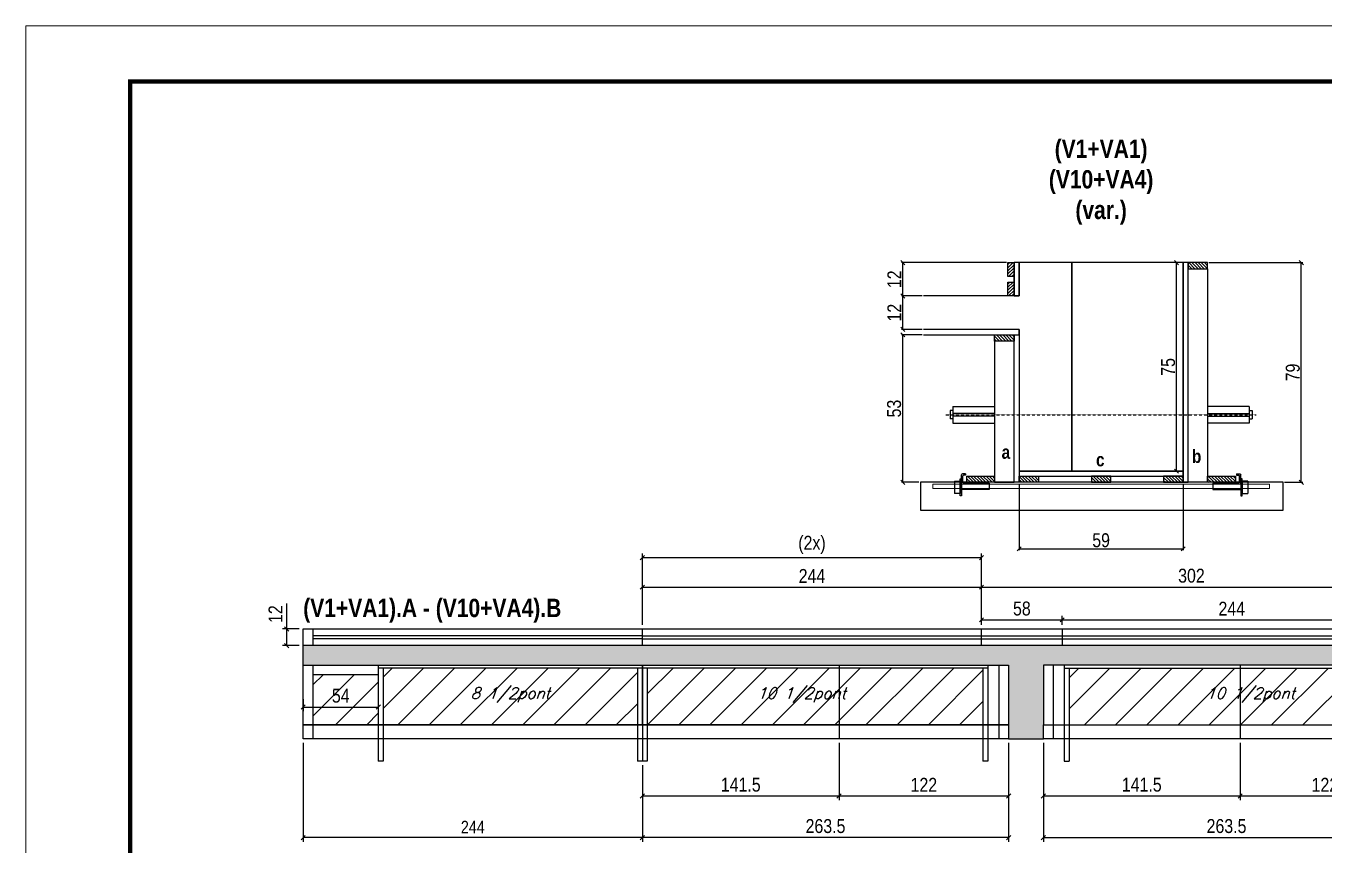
# Model space of a CAD drawing. Extents: x 3330 to 22105, y 1197 to 30204.
# Drawn here: x 14445 to 15378, y 24630 to 25219 of the extents above; entities that cross this region are included whole.
import ezdxf

# ---------------------------------------------------------------- set-up
doc = ezdxf.new("R2010")
doc.units = 0
doc.linetypes.add('DASHED', pattern=[0.75, 0.5, -0.25])
doc.linetypes.add('HIDDEN', pattern=[0.375, 0.25, -0.125])
for name, color, linetype in [('barrote', 251, 'Continuous'), ('COTA', 241, 'Continuous'), ('detalhes', 4, 'Continuous'), ('NOMENCLATURA', 7, 'Continuous'), ('Painéis', 200, 'Continuous'), ('presilha', 1, 'Continuous'), ('SARR_2.2x10', 60, 'Continuous'), ('SARR_2.2x7', 40, 'Continuous'), ('SARR_3.5x7', 81, 'Continuous'), ('SARR_EDITAR', 141, 'Continuous'), ('TENSOR', 3, 'Continuous'), ('texto', 7, 'Continuous')]:
    doc.layers.add(name, color=color, linetype=linetype)
for name, color, linetype, lineweight in [('CONCRETO', 251, 'Continuous', 25), ('Folhas', 255, 'Continuous', 9), ('Hachura', 251, 'Continuous', 9), ('SARRAFO DE PRESSAO', 251, 'DASHED', 9), ('SCO-___-LAJ', 2, 'Continuous', 0)]:
    doc.layers.add(name, color=color, linetype=linetype, lineweight=lineweight)
doc.styles.add('COTA TECNICA', font='techl___.ttf', dxfattribs={"height": 10})
doc.styles.add('COTA TECNICA 2X', font='techl___.ttf', dxfattribs={"height": 10})
doc.styles.add('COTA TECNICA-50', font='techl___.ttf', dxfattribs={"height": 9})
doc.styles.add('Romans', font='romans.shx')
doc.styles.add('TECNICA', font='techb___.ttf', dxfattribs={"height": 10})
doc.dimstyles.new('COTA PAINEL-50', dxfattribs={"dimtxt": 9, "dimasz": 3, "dimexe": 3, "dimexo": 3, "dimgap": 3, "dimtad": 1, "dimdec": 1, "dimzin": 12, "dimdsep": 46, "dimtxsty": 'COTA TECNICA-50', "dimblk1": 'OBLIQUE', "dimblk2": 'OBLIQUE', "dimsah": 1, "dimcen": 0.9, "dimclrd": 4, "dimclre": 4, "dimclrt": 240, "dimadec": 1, "dimazin": 3, "dimtfac": 1, "dimtdec": 1, "dimtmove": 0, "dimatfit": 3, "dimfxl": 1, "dimtolj": 1, "dimtzin": 12, "dimarcsym": 0})
doc.dimstyles.new('PAINEL', dxfattribs={"dimtxt": 10, "dimasz": 3, "dimexe": 3, "dimexo": 3, "dimgap": 3, "dimtad": 1, "dimdec": 1, "dimzin": 12, "dimdsep": 46, "dimtxsty": 'COTA TECNICA', "dimblk1": 'OBLIQUE', "dimblk2": 'OBLIQUE', "dimsah": 1, "dimcen": 0.9, "dimclrd": 4, "dimclre": 4, "dimclrt": 240, "dimadec": 1, "dimazin": 3, "dimtfac": 1, "dimtdec": 1, "dimtmove": 0, "dimatfit": 3, "dimfxl": 1, "dimtolj": 1, "dimtzin": 12, "dimarcsym": 0})
doc.dimstyles.new('SECAO', dxfattribs={"dimscale": 0.333333, "dimtxt": 5, "dimasz": 9, "dimexe": 3, "dimexo": 3, "dimgap": 3, "dimtad": 1, "dimdec": 1, "dimlfac": 0.5, "dimzin": 12, "dimdsep": 46, "dimtxsty": 'COTA TECNICA 2X', "dimblk1": 'OBLIQUE', "dimblk2": 'OBLIQUE', "dimsah": 1, "dimcen": 0.9, "dimclrd": 4, "dimclre": 4, "dimclrt": 240, "dimadec": 1, "dimazin": 3, "dimtfac": 1, "dimtdec": 1, "dimtmove": 0, "dimatfit": 3, "dimfxl": 1, "dimtolj": 1, "dimtzin": 12, "dimarcsym": 0})
pattern_1 = [(135, (48394.5972, -98621.547), (-1.122532015, -1.122532015), [])]

# ---------------------------------------------------------------- blocks, each defined once
blk = doc.blocks.new('9999999999')
at = {"layer": 'Folhas'}
blk.add_lwpolyline([(98138.98, 34190.21), (99623.98, 34190.21), (99623.98, 35240.21), (98138.98, 35240.21)], close=True, dxfattribs=at)
at = {"layer": 'Folhas', "color": 30, "const_width": 3}
blk.add_lwpolyline([(98213.98, 34230.21), (99583.98, 34230.21), (99583.98, 35200.21), (98213.98, 35200.21)], close=True, dxfattribs=at)
blk = doc.blocks.new('_Oblique')
at = {"color": 0, "linetype": 'ByBlock', "lineweight": -2}
blk.add_line((-0.5, -0.5), (0.5, 0.5), dxfattribs=at)
blk = doc.blocks.new('*D2028')
at = {"layer": 'COTA', "color": 4, "linetype": 'ByBlock', "lineweight": -2, "transparency": 16777216}
for p, q in [((14644.04, 24703.12), (14644.04, 24632.07)), ((14888.04, 24687.12), (14888.04, 24632.07)), ((14888.04, 24635.07), (14644.04, 24635.07))]:
    blk.add_line(p, q, dxfattribs=at)
at = {"layer": 'Defpoints', "color": 0, "linetype": 'ByBlock', "transparency": 16777216}
for p in [(14644.04, 24706.12), (14888.04, 24690.12), (14644.04, 24635.07)]:
    blk.add_point(p, dxfattribs=at)
at = {"layer": 'COTA', "color": 4, "linetype": 'ByBlock', "lineweight": -2, "transparency": 16777216, "xscale": 3, "yscale": 3, "zscale": 3, "rotation": 180}
blk.add_blockref('_Oblique', (14644.04, 24635.07), dxfattribs=at)
at = {"layer": 'COTA', "color": 4, "linetype": 'ByBlock', "lineweight": -2, "transparency": 16777216, "xscale": 3, "yscale": 3, "zscale": 3}
blk.add_blockref('_Oblique', (14888.04, 24635.07), dxfattribs=at)
at = {"layer": 'COTA', "color": 240, "linetype": 'ByBlock', "transparency": 16777216, "insert": (14766.04, 24642.64), "char_height": 9, "attachment_point": 5, "style": 'COTA TECNICA-50'}
blk.add_mtext('\\A1;244', dxfattribs=at)
blk = doc.blocks.new('*D2029')
at = {"layer": 'COTA', "color": 4, "linetype": 'ByBlock', "lineweight": -2, "transparency": 16777216}
for p, q in [((15151.54, 24703.12), (15151.54, 24632.07)), ((14888.04, 24687.12), (14888.04, 24632.07)), ((15151.54, 24635.07), (14888.04, 24635.07))]:
    blk.add_line(p, q, dxfattribs=at)
at = {"layer": 'Defpoints', "color": 0, "linetype": 'ByBlock', "transparency": 16777216}
for p in [(15151.54, 24706.12), (14888.04, 24690.12), (14888.04, 24635.07)]:
    blk.add_point(p, dxfattribs=at)
at = {"layer": 'COTA', "color": 4, "linetype": 'ByBlock', "lineweight": -2, "transparency": 16777216, "xscale": 3, "yscale": 3, "zscale": 3, "rotation": 180}
blk.add_blockref('_Oblique', (14888.04, 24635.07), dxfattribs=at)
at = {"layer": 'COTA', "color": 4, "linetype": 'ByBlock', "lineweight": -2, "transparency": 16777216, "xscale": 3, "yscale": 3, "zscale": 3}
blk.add_blockref('_Oblique', (15151.54, 24635.07), dxfattribs=at)
at = {"layer": 'COTA', "color": 240, "linetype": 'ByBlock', "transparency": 16777216, "insert": (15019.79, 24643.29), "char_height": 10, "attachment_point": 5, "style": 'COTA TECNICA'}
blk.add_mtext('\\A1;263.5', dxfattribs=at)
blk = doc.blocks.new('*D2019')
at = {"layer": 'COTA', "color": 4, "lineweight": -2, "transparency": 16777216}
for p, q in [((14644.04, 24734.62), (14644.04, 24725.99)), ((14698.04, 24734.62), (14698.04, 24725.99)), ((14644.04, 24728.99), (14698.04, 24728.99))]:
    blk.add_line(p, q, dxfattribs=at)
at = {"layer": 'Defpoints', "color": 0, "transparency": 16777216}
for p in [(14644.04, 24737.62), (14698.04, 24737.62), (14698.04, 24728.99)]:
    blk.add_point(p, dxfattribs=at)
at = {"layer": 'COTA', "color": 4, "lineweight": -2, "transparency": 16777216, "xscale": 3, "yscale": 3, "zscale": 3, "rotation": 180}
blk.add_blockref('_Oblique', (14644.04, 24728.99), dxfattribs=at)
at = {"layer": 'COTA', "color": 4, "lineweight": -2, "transparency": 16777216, "xscale": 3, "yscale": 3, "zscale": 3}
blk.add_blockref('_Oblique', (14698.04, 24728.99), dxfattribs=at)
at = {"layer": 'COTA', "color": 240, "transparency": 16777216, "insert": (14671.04, 24737.1), "char_height": 10, "attachment_point": 5, "style": 'COTA TECNICA'}
blk.add_mtext('\\A1;54', dxfattribs=at)
blk = doc.blocks.new('*D2021')
at = {"layer": 'COTA', "color": 4, "linetype": 'ByBlock', "lineweight": -2, "transparency": 16777216}
for p, q in [((15176.54, 24703.12), (15176.54, 24632.07)), ((15440.04, 24687.12), (15440.04, 24632.07)), ((15176.54, 24635.07), (15440.04, 24635.07))]:
    blk.add_line(p, q, dxfattribs=at)
at = {"layer": 'Defpoints', "color": 0, "linetype": 'ByBlock', "transparency": 16777216}
for p in [(15176.54, 24706.12), (15440.04, 24690.12), (15440.04, 24635.07)]:
    blk.add_point(p, dxfattribs=at)
at = {"layer": 'COTA', "color": 4, "linetype": 'ByBlock', "lineweight": -2, "transparency": 16777216, "xscale": 3, "yscale": 3, "zscale": 3, "rotation": 180}
blk.add_blockref('_Oblique', (15176.54, 24635.07), dxfattribs=at)
at = {"layer": 'COTA', "color": 4, "linetype": 'ByBlock', "lineweight": -2, "transparency": 16777216, "xscale": 3, "yscale": 3, "zscale": 3}
blk.add_blockref('_Oblique', (15440.04, 24635.07), dxfattribs=at)
at = {"layer": 'COTA', "color": 240, "linetype": 'ByBlock', "transparency": 16777216, "insert": (15308.29, 24643.29), "char_height": 10, "attachment_point": 5, "style": 'COTA TECNICA'}
blk.add_mtext('\\A1;263.5', dxfattribs=at)
blk = doc.blocks.new('*D2024')
at = {"layer": 'COTA', "color": 4, "lineweight": -2, "transparency": 16777216}
for p, q in [((15029.54, 24703.12), (15029.54, 24661.98)), ((14888.04, 24687.12), (14888.04, 24661.98)), ((14888.04, 24664.98), (15029.54, 24664.98))]:
    blk.add_line(p, q, dxfattribs=at)
at = {"layer": 'Defpoints', "color": 0, "transparency": 16777216}
for p in [(15029.54, 24706.12), (14888.04, 24690.12), (15029.54, 24664.98)]:
    blk.add_point(p, dxfattribs=at)
at = {"layer": 'COTA', "color": 4, "lineweight": -2, "transparency": 16777216, "xscale": 3, "yscale": 3, "zscale": 3, "rotation": 180}
blk.add_blockref('_Oblique', (14888.04, 24664.98), dxfattribs=at)
at = {"layer": 'COTA', "color": 4, "lineweight": -2, "transparency": 16777216, "xscale": 3, "yscale": 3, "zscale": 3}
blk.add_blockref('_Oblique', (15029.54, 24664.98), dxfattribs=at)
at = {"layer": 'COTA', "color": 240, "transparency": 16777216, "insert": (14958.79, 24673.09), "char_height": 10, "attachment_point": 5, "style": 'COTA TECNICA'}
blk.add_mtext('\\A1;141.5', dxfattribs=at)
blk = doc.blocks.new('*D2025')
at = {"layer": 'COTA', "color": 4, "lineweight": -2, "transparency": 16777216}
for p, q in [((15029.54, 24703.12), (15029.54, 24661.98)), ((15151.54, 24687.12), (15151.54, 24661.98)), ((15029.54, 24664.98), (15151.54, 24664.98))]:
    blk.add_line(p, q, dxfattribs=at)
at = {"layer": 'Defpoints', "color": 0, "transparency": 16777216}
for p in [(15029.54, 24706.12), (15151.54, 24690.12), (15151.54, 24664.98)]:
    blk.add_point(p, dxfattribs=at)
at = {"layer": 'COTA', "color": 4, "lineweight": -2, "transparency": 16777216, "xscale": 3, "yscale": 3, "zscale": 3, "rotation": 180}
blk.add_blockref('_Oblique', (15029.54, 24664.98), dxfattribs=at)
at = {"layer": 'COTA', "color": 4, "lineweight": -2, "transparency": 16777216, "xscale": 3, "yscale": 3, "zscale": 3}
blk.add_blockref('_Oblique', (15151.54, 24664.98), dxfattribs=at)
at = {"layer": 'COTA', "color": 240, "transparency": 16777216, "insert": (15090.54, 24673.04), "char_height": 10, "attachment_point": 5, "style": 'COTA TECNICA'}
blk.add_mtext('\\A1;122', dxfattribs=at)
blk = doc.blocks.new('*D2026')
at = {"layer": 'COTA', "color": 4, "lineweight": -2, "transparency": 16777216}
for p, q in [((15176.54, 24703.12), (15176.54, 24661.98)), ((15318.04, 24687.12), (15318.04, 24661.98)), ((15176.54, 24664.98), (15318.04, 24664.98))]:
    blk.add_line(p, q, dxfattribs=at)
at = {"layer": 'Defpoints', "color": 0, "transparency": 16777216}
for p in [(15176.54, 24706.12), (15318.04, 24690.12), (15318.04, 24664.98)]:
    blk.add_point(p, dxfattribs=at)
at = {"layer": 'COTA', "color": 4, "lineweight": -2, "transparency": 16777216, "xscale": 3, "yscale": 3, "zscale": 3, "rotation": 180}
blk.add_blockref('_Oblique', (15176.54, 24664.98), dxfattribs=at)
at = {"layer": 'COTA', "color": 4, "lineweight": -2, "transparency": 16777216, "xscale": 3, "yscale": 3, "zscale": 3}
blk.add_blockref('_Oblique', (15318.04, 24664.98), dxfattribs=at)
at = {"layer": 'COTA', "color": 240, "transparency": 16777216, "insert": (15247.29, 24673.09), "char_height": 10, "attachment_point": 5, "style": 'COTA TECNICA'}
blk.add_mtext('\\A1;141.5', dxfattribs=at)
blk = doc.blocks.new('*D2027')
at = {"layer": 'COTA', "color": 4, "lineweight": -2, "transparency": 16777216}
for p, q in [((15318.04, 24703.12), (15318.04, 24661.98)), ((15440.04, 24687.12), (15440.04, 24661.98)), ((15318.04, 24664.98), (15440.04, 24664.98))]:
    blk.add_line(p, q, dxfattribs=at)
at = {"layer": 'Defpoints', "color": 0, "transparency": 16777216}
for p in [(15318.04, 24706.12), (15440.04, 24690.12), (15440.04, 24664.98)]:
    blk.add_point(p, dxfattribs=at)
at = {"layer": 'COTA', "color": 4, "lineweight": -2, "transparency": 16777216, "xscale": 3, "yscale": 3, "zscale": 3, "rotation": 180}
blk.add_blockref('_Oblique', (15318.04, 24664.98), dxfattribs=at)
at = {"layer": 'COTA', "color": 4, "lineweight": -2, "transparency": 16777216, "xscale": 3, "yscale": 3, "zscale": 3}
blk.add_blockref('_Oblique', (15440.04, 24664.98), dxfattribs=at)
at = {"layer": 'COTA', "color": 240, "transparency": 16777216, "insert": (15379.04, 24673.04), "char_height": 10, "attachment_point": 5, "style": 'COTA TECNICA'}
blk.add_mtext('\\A1;122', dxfattribs=at)
blk = doc.blocks.new('*D2032')
at = {"layer": 'COTA', "color": 4, "lineweight": -2, "transparency": 16777216}
for p, q in [((14888.04, 24788.12), (14888.04, 24818.16)), ((14888.04, 24815.16), (15132.04, 24815.16)), ((15132.04, 24788.12), (15132.04, 24818.16))]:
    blk.add_line(p, q, dxfattribs=at)
at = {"layer": 'Defpoints', "color": 0, "transparency": 16777216}
for p in [(15132.04, 24815.16), (14888.04, 24785.12), (15132.04, 24785.12)]:
    blk.add_point(p, dxfattribs=at)
at = {"layer": 'COTA', "color": 4, "lineweight": -2, "transparency": 16777216, "xscale": 3, "yscale": 3, "zscale": 3, "rotation": 180}
blk.add_blockref('_Oblique', (14888.04, 24815.16), dxfattribs=at)
at = {"layer": 'COTA', "color": 4, "lineweight": -2, "transparency": 16777216, "xscale": 3, "yscale": 3, "zscale": 3}
blk.add_blockref('_Oblique', (15132.04, 24815.16), dxfattribs=at)
at = {"layer": 'COTA', "color": 240, "transparency": 16777216, "insert": (15010.04, 24823.23), "char_height": 10, "attachment_point": 5, "style": 'COTA TECNICA'}
blk.add_mtext('\\A1;244', dxfattribs=at)
blk = doc.blocks.new('*D2033')
at = {"layer": 'COTA', "color": 4, "lineweight": -2, "transparency": 16777216}
for p, q in [((15132.04, 24788.12), (15132.04, 24818.16)), ((15132.04, 24815.16), (15434.04, 24815.16)), ((15434.04, 24788.12), (15434.04, 24818.16))]:
    blk.add_line(p, q, dxfattribs=at)
at = {"layer": 'Defpoints', "color": 0, "transparency": 16777216}
for p in [(15434.04, 24815.16), (15132.04, 24785.12), (15434.04, 24785.12)]:
    blk.add_point(p, dxfattribs=at)
at = {"layer": 'COTA', "color": 4, "lineweight": -2, "transparency": 16777216, "xscale": 3, "yscale": 3, "zscale": 3, "rotation": 180}
blk.add_blockref('_Oblique', (15132.04, 24815.16), dxfattribs=at)
at = {"layer": 'COTA', "color": 4, "lineweight": -2, "transparency": 16777216, "xscale": 3, "yscale": 3, "zscale": 3}
blk.add_blockref('_Oblique', (15434.04, 24815.16), dxfattribs=at)
at = {"layer": 'COTA', "color": 240, "transparency": 16777216, "insert": (15283.04, 24823.38), "char_height": 10, "attachment_point": 5, "style": 'COTA TECNICA'}
blk.add_mtext('\\A1;302', dxfattribs=at)
blk = doc.blocks.new('*D2034')
at = {"layer": 'COTA', "color": 4, "lineweight": -2, "transparency": 16777216}
for p, q in [((15132.04, 24788.12), (15132.04, 24794.63)), ((15190.04, 24788.12), (15190.04, 24794.63)), ((15132.04, 24791.63), (15190.04, 24791.63))]:
    blk.add_line(p, q, dxfattribs=at)
at = {"layer": 'Defpoints', "color": 0, "transparency": 16777216}
for p in [(15190.04, 24791.63), (15132.04, 24785.12), (15190.04, 24785.12)]:
    blk.add_point(p, dxfattribs=at)
at = {"layer": 'COTA', "color": 4, "lineweight": -2, "transparency": 16777216, "xscale": 3, "yscale": 3, "zscale": 3, "rotation": 180}
blk.add_blockref('_Oblique', (15132.04, 24791.63), dxfattribs=at)
at = {"layer": 'COTA', "color": 4, "lineweight": -2, "transparency": 16777216, "xscale": 3, "yscale": 3, "zscale": 3}
blk.add_blockref('_Oblique', (15190.04, 24791.63), dxfattribs=at)
at = {"layer": 'COTA', "color": 240, "transparency": 16777216, "insert": (15161.04, 24799.76), "char_height": 10, "attachment_point": 5, "style": 'COTA TECNICA'}
blk.add_mtext('\\A1;58', dxfattribs=at)
blk = doc.blocks.new('*D2035')
at = {"layer": 'COTA', "color": 4, "lineweight": -2, "transparency": 16777216}
for p, q in [((15190.04, 24788.12), (15190.04, 24794.63)), ((15434.04, 24788.12), (15434.04, 24794.63)), ((15190.04, 24791.63), (15434.04, 24791.63))]:
    blk.add_line(p, q, dxfattribs=at)
at = {"layer": 'Defpoints', "color": 0, "transparency": 16777216}
for p in [(15434.04, 24791.63), (15190.04, 24785.12), (15434.04, 24785.12)]:
    blk.add_point(p, dxfattribs=at)
at = {"layer": 'COTA', "color": 4, "lineweight": -2, "transparency": 16777216, "xscale": 3, "yscale": 3, "zscale": 3, "rotation": 180}
blk.add_blockref('_Oblique', (15190.04, 24791.63), dxfattribs=at)
at = {"layer": 'COTA', "color": 4, "lineweight": -2, "transparency": 16777216, "xscale": 3, "yscale": 3, "zscale": 3}
blk.add_blockref('_Oblique', (15434.04, 24791.63), dxfattribs=at)
at = {"layer": 'COTA', "color": 240, "transparency": 16777216, "insert": (15312.04, 24799.7), "char_height": 10, "attachment_point": 5, "style": 'COTA TECNICA'}
blk.add_mtext('\\A1;244', dxfattribs=at)
blk = doc.blocks.new('*D2036')
at = {"layer": 'COTA', "color": 4, "lineweight": -2, "transparency": 16777216}
for p, q in [((14888.04, 24788.12), (14888.04, 24839.42)), ((14888.04, 24836.42), (15132.04, 24836.42)), ((15132.04, 24788.12), (15132.04, 24839.42))]:
    blk.add_line(p, q, dxfattribs=at)
at = {"layer": 'Defpoints', "color": 0, "transparency": 16777216}
for p in [(15132.04, 24836.42), (14888.04, 24785.12), (15132.04, 24785.12)]:
    blk.add_point(p, dxfattribs=at)
at = {"layer": 'COTA', "color": 4, "lineweight": -2, "transparency": 16777216, "xscale": 3, "yscale": 3, "zscale": 3, "rotation": 180}
blk.add_blockref('_Oblique', (14888.04, 24836.42), dxfattribs=at)
at = {"layer": 'COTA', "color": 4, "lineweight": -2, "transparency": 16777216, "xscale": 3, "yscale": 3, "zscale": 3}
blk.add_blockref('_Oblique', (15132.04, 24836.42), dxfattribs=at)
at = {"layer": 'COTA', "color": 240, "transparency": 16777216, "insert": (15010.04, 24845.64), "char_height": 10, "attachment_point": 5, "style": 'COTA TECNICA'}
blk.add_mtext('\\A1;(2x)', dxfattribs=at)
blk = doc.blocks.new('PRESILHA METÁLICA 1')
at = {"layer": 'presilha'}
for p, q in [((6, 15.5), (7.5, 15.5)), ((6, -2.5), (6, 15.5)), ((7.5, 10.6), (7.5, 19.9)), ((7.5, 15.5), (7.5, -2.5)), ((12, 21), (8.6, 21)), ((9, 11.6), (9, 18.9)), ((12, 19.5), (9.6, 19.5)), ((12, 21), (12, 19.5)), ((0, 13), (6, 13)), ((0, 13), (0, 0)), ((6, 0), (0, 0)), ((6, 13), (6, 0)), ((37.5, 4.1), (7.5, 4.1)), ((37.5, 11), (9.6, 11)), ((37.5, 11), (37.5, 4.1)), ((7.5, -2.5), (6, -2.5))]:
    blk.add_line(p, q, dxfattribs=at)
for centre, radius, start, end in [((8.6, 19.9), 1.14, 90, 180), ((9.6, 18.9), 0.57, 90, 180), ((9.6, 11.6), 0.57, 180, 270)]:
    blk.add_arc(centre, radius, start, end, dxfattribs=at)
blk = doc.blocks.new('*D2048')
at = {"layer": 'COTA', "color": 4, "lineweight": -2, "transparency": 16777216}
for p, q in [((15295.66, 25048.62), (15363.09, 25048.62)), ((15362.09, 24890.62), (15362.09, 25048.62)), ((15350.03, 24890.62), (15363.09, 24890.62))]:
    blk.add_line(p, q, dxfattribs=at)
at = {"layer": 'Defpoints', "color": 0, "transparency": 16777216}
for p in [(15294.66, 25048.62), (15362.09, 25048.62), (15349.03, 24890.62)]:
    blk.add_point(p, dxfattribs=at)
at = {"layer": 'COTA', "color": 4, "lineweight": -2, "transparency": 16777216, "xscale": 3, "yscale": 3, "zscale": 3}
for p, rotation in [((15362.09, 25048.62), 90), ((15362.09, 24890.62), 270)]:
    blk.add_blockref('_Oblique', p, dxfattribs=dict(at, rotation=rotation))
at = {"layer": 'COTA', "color": 240, "transparency": 16777216, "insert": (15355.98, 24969.62), "char_height": 10, "attachment_point": 5, "rotation": 90, "style": 'COTA TECNICA 2X'}
blk.add_mtext('\\A1;79', dxfattribs=at)
blk = doc.blocks.new('*D2049')
at = {"layer": 'COTA', "color": 4, "lineweight": -2, "transparency": 16777216}
for p, q in [((15276.06, 25048.62), (15271.35, 25048.62)), ((15272.35, 24898.62), (15272.35, 25048.62)), ((15276.06, 24898.62), (15271.35, 24898.62))]:
    blk.add_line(p, q, dxfattribs=at)
at = {"layer": 'Defpoints', "color": 0, "transparency": 16777216}
for p in [(15272.35, 25048.62), (15277.06, 25048.62), (15277.06, 24898.62)]:
    blk.add_point(p, dxfattribs=at)
at = {"layer": 'COTA', "color": 4, "lineweight": -2, "transparency": 16777216, "xscale": 3, "yscale": 3, "zscale": 3}
for p, rotation in [((15272.35, 25048.62), 90), ((15272.35, 24898.62), 270)]:
    blk.add_blockref('_Oblique', p, dxfattribs=dict(at, rotation=rotation))
at = {"layer": 'COTA', "color": 240, "transparency": 16777216, "insert": (15266.24, 24973.62), "char_height": 10, "attachment_point": 5, "rotation": 90, "style": 'COTA TECNICA 2X'}
blk.add_mtext('\\A1;75', dxfattribs=at)
blk = doc.blocks.new('*D2050')
at = {"layer": 'COTA', "color": 4, "lineweight": -2, "transparency": 16777216}
for p, q in [((15089.36, 24996.62), (15074.38, 24996.62)), ((15075.38, 24890.62), (15075.38, 24996.62)), ((15087, 24890.62), (15074.38, 24890.62))]:
    blk.add_line(p, q, dxfattribs=at)
at = {"layer": 'Defpoints', "color": 0, "transparency": 16777216}
for p in [(15075.38, 24996.62), (15090.36, 24996.62), (15088, 24890.62)]:
    blk.add_point(p, dxfattribs=at)
at = {"layer": 'COTA', "color": 4, "lineweight": -2, "transparency": 16777216, "xscale": 3, "yscale": 3, "zscale": 3}
for p, rotation in [((15075.38, 24996.62), 90), ((15075.38, 24890.62), 270)]:
    blk.add_blockref('_Oblique', p, dxfattribs=dict(at, rotation=rotation))
at = {"layer": 'COTA', "color": 240, "transparency": 16777216, "insert": (15069.16, 24943.62), "char_height": 10, "attachment_point": 5, "rotation": 90, "style": 'COTA TECNICA 2X'}
blk.add_mtext('\\A1;53', dxfattribs=at)
blk = doc.blocks.new('*D2051')
at = {"layer": 'COTA', "color": 4, "lineweight": -2, "transparency": 16777216}
for p, q in [((15089.36, 25024.62), (15074.38, 25024.62)), ((15075.38, 25000.62), (15075.38, 25024.62)), ((15089.36, 25000.62), (15074.38, 25000.62))]:
    blk.add_line(p, q, dxfattribs=at)
at = {"layer": 'Defpoints', "color": 0, "transparency": 16777216}
for p in [(15075.38, 25024.62), (15090.36, 25024.62), (15090.36, 25000.62)]:
    blk.add_point(p, dxfattribs=at)
at = {"layer": 'COTA', "color": 4, "lineweight": -2, "transparency": 16777216, "xscale": 3, "yscale": 3, "zscale": 3}
for p, rotation in [((15075.38, 25024.62), 90), ((15075.38, 25000.62), 270)]:
    blk.add_blockref('_Oblique', p, dxfattribs=dict(at, rotation=rotation))
at = {"layer": 'COTA', "color": 240, "transparency": 16777216, "insert": (15069.32, 25012.62), "char_height": 10, "attachment_point": 5, "rotation": 90, "style": 'COTA TECNICA 2X'}
blk.add_mtext('\\A1;12', dxfattribs=at)
blk = doc.blocks.new('*D2052')
at = {"layer": 'COTA', "color": 4, "lineweight": -2, "transparency": 16777216}
for p, q in [((15150.06, 25048.62), (15074.38, 25048.62)), ((15075.38, 25024.62), (15075.38, 25048.62)), ((15089.36, 25024.62), (15074.38, 25024.62))]:
    blk.add_line(p, q, dxfattribs=at)
at = {"layer": 'Defpoints', "color": 0, "transparency": 16777216}
for p in [(15075.38, 25048.62), (15151.06, 25048.62), (15090.36, 25024.62)]:
    blk.add_point(p, dxfattribs=at)
at = {"layer": 'COTA', "color": 4, "lineweight": -2, "transparency": 16777216, "xscale": 3, "yscale": 3, "zscale": 3}
for p, rotation in [((15075.38, 25048.62), 90), ((15075.38, 25024.62), 270)]:
    blk.add_blockref('_Oblique', p, dxfattribs=dict(at, rotation=rotation))
at = {"layer": 'COTA', "color": 240, "transparency": 16777216, "insert": (15069.32, 25036.62), "char_height": 10, "attachment_point": 5, "rotation": 90, "style": 'COTA TECNICA 2X'}
blk.add_mtext('\\A1;12', dxfattribs=at)
blk = doc.blocks.new('*D2053')
at = {"layer": 'COTA', "color": 4, "lineweight": -2, "transparency": 16777216}
for p, q in [((15159.06, 24889.62), (15159.06, 24841.73)), ((15277.06, 24889.62), (15277.06, 24841.73)), ((15159.06, 24842.73), (15277.06, 24842.73))]:
    blk.add_line(p, q, dxfattribs=at)
at = {"layer": 'Defpoints', "color": 0, "transparency": 16777216}
for p in [(15159.06, 24890.62), (15277.06, 24890.62), (15277.06, 24842.73)]:
    blk.add_point(p, dxfattribs=at)
at = {"layer": 'COTA', "color": 4, "lineweight": -2, "transparency": 16777216, "xscale": 3, "yscale": 3, "zscale": 3, "rotation": 180}
blk.add_blockref('_Oblique', (15159.06, 24842.73), dxfattribs=at)
at = {"layer": 'COTA', "color": 4, "lineweight": -2, "transparency": 16777216, "xscale": 3, "yscale": 3, "zscale": 3}
blk.add_blockref('_Oblique', (15277.06, 24842.73), dxfattribs=at)
at = {"layer": 'COTA', "color": 240, "transparency": 16777216, "insert": (15218.06, 24848.87), "char_height": 10, "attachment_point": 5, "style": 'COTA TECNICA 2X'}
blk.add_mtext('\\A1;59', dxfattribs=at)
blk = doc.blocks.new('*D2080')
at = {"layer": 'COTA', "color": 4, "lineweight": -2, "transparency": 16777216}
for p, q in [((14632.14, 24785.12), (14632.14, 24803.44)), ((14641.04, 24785.12), (14629.14, 24785.12)), ((14632.14, 24773.12), (14632.14, 24785.12)), ((14641.04, 24773.12), (14629.14, 24773.12))]:
    blk.add_line(p, q, dxfattribs=at)
at = {"layer": 'Defpoints', "color": 0, "transparency": 16777216}
for p in [(14632.14, 24785.12), (14644.04, 24785.12), (14644.04, 24773.12)]:
    blk.add_point(p, dxfattribs=at)
at = {"layer": 'COTA', "color": 4, "lineweight": -2, "transparency": 16777216, "xscale": 3, "yscale": 3, "zscale": 3}
for p, rotation in [((14632.14, 24785.12), 90), ((14632.14, 24773.12), 270)]:
    blk.add_blockref('_Oblique', p, dxfattribs=dict(at, rotation=rotation))
at = {"layer": 'COTA', "color": 240, "transparency": 16777216, "insert": (14624.08, 24795.78), "char_height": 10, "attachment_point": 5, "rotation": 90, "style": 'COTA TECNICA'}
blk.add_mtext('\\A1;12', dxfattribs=at)

msp = doc.modelspace()

# ---------------------------------------------------------------- hatches: boundary and pattern name
at = {"layer": 'COTA'}
h = msp.add_hatch(dxfattribs=at)
h.set_pattern_fill('AR-CONC', color=256, scale=0.03)
h.set_pattern_definition([(50, (-1585, -59.6897), (5.4655401, -0.47817257), [0.5715, -6.2865]), (355, (-1585, -59.69), (-1.0573026, 5.7317054), [0.4572, -5.0292175]), (100.451445, (-1584.5445, -59.7296), (4.4082374, 5.2535326), [0.4857003, -5.3427073]), (46.1842, (-1585, -58.166), (8.1323712, -1.2612698), [0.85725, -9.42975]), (96.635558, (-1584.322, -58.271), (7.122124, 7.4227837), [0.7285507, -8.0140682]), (351.18415, (-1585, -58.166), (7.122124, 7.4227837), [0.685799, -7.543792]), (21, (-1584.238, -58.5467), (4.54843174, -3.06795595), [0.5715, -6.2865]), (326, (-1584.238, -58.547), (1.8540609, 5.525639), [0.4572, -5.0292]), (71.451445, (-1583.859, -58.8024), (6.4024926, 2.4576831), [0.4857003, -5.3426981]), (37.5, (-1585, -59.6897), (0.0926581, 2.53665117), [0, -4.96824, 0, -5.1054, 0, -5.04825]), (7.5, (-1585, -59.6897), (2.00458988, 3.00541724), [0, -2.91084, 0, -4.85394, 0, -1.92405]), (327.5, (-1586.6993, -59.6897), (4.06771786, -0.17186232), [0, -1.905, 0, -5.9436, 0, -7.8867]), (317.5, (-1587.4613, -59.6897), (4.44387544, 0.76279473), [0, -2.4765, 0, -3.94716, 0, -5.6007])])
h.paths.add_polyline_path([(15176.54, 24759.12), (15440.04, 24759.12), (15684.04, 24759.12), (15684.04, 24773.12), (15434.04, 24773.12), (14644.04, 24773.12), (14644.04, 24759.12), (14888.04, 24759.12), (15151.54, 24759.12), (15151.54, 24716.12), (15151.54, 24706.12), (15176.54, 24706.12), (15176.54, 24716.12)])
at = {"layer": 'Hachura', "linetype": 'ByBlock'}
h = msp.add_hatch(dxfattribs=at)
h.set_pattern_fill('ANSI31', color=256, scale=5)
h.set_pattern_definition([(45, (-1585, 0), (-11.22532, 11.22532), [])])
h.paths.add_polyline_path([(14651.04, 24752.12), (14651.04, 24716.12), (14698.04, 24716.12), (14698.04, 24752.12)])
h.paths.add_polyline_path([(14884.54, 24716.12), (14884.54, 24756.92), (14701.54, 24756.92), (14701.54, 24716.12)])
h.paths.add_polyline_path([(15029.54, 24716.12), (15029.54, 24756.92), (14891.54, 24756.92), (14891.54, 24716.12)])
h.paths.add_polyline_path([(15133.04, 24716.12), (15133.04, 24756.92), (15029.54, 24756.92), (15029.54, 24716.12)])
h.paths.add_polyline_path([(15318.04, 24716.12), (15318.04, 24756.92), (15195.04, 24756.92), (15195.04, 24716.12)])
h.paths.add_polyline_path([(15318.04, 24756.92), (15318.04, 24716.12), (15436.54, 24716.12), (15436.54, 24756.92)])
h.paths.add_polyline_path([(15626.54, 24716.12), (15626.54, 24756.92), (15443.54, 24756.92), (15443.54, 24716.12)])
h.paths.add_polyline_path([(15630.04, 24752.12), (15630.04, 24716.12), (15677.04, 24716.12), (15677.04, 24752.12)])
at = {"layer": 'SARR_2.2x10'}
h = msp.add_hatch(dxfattribs=at)
h.set_pattern_fill('ANSI31', color=256, scale=0.5, angle=90)
h.set_pattern_definition([(135, (48314.9972, -98621.547), (-1.122532015, -1.122532015), [])])
h.paths.add_polyline_path([(15121.46, 24895.02), (15121.46, 24890.62), (15141.46, 24890.62), (15141.46, 24895.02)])
h = msp.add_hatch(dxfattribs=at)
h.set_pattern_fill('ANSI31', color=256, scale=0.5, angle=90)
h.set_pattern_definition([(135, (48488.1972, -98621.547), (-1.122532015, -1.122532015), [])])
h.paths.add_polyline_path([(15294.66, 24895.02), (15294.66, 24890.62), (15314.66, 24890.62), (15314.66, 24895.02)])
at = {"layer": 'SARR_2.2x7'}
h = msp.add_hatch(dxfattribs=at)
h.set_pattern_fill('ANSI31', color=256, scale=0.5, angle=180)
h.set_pattern_definition([(225, (138667.6282, 58202.1614), (1.122532015, -1.122532015), [])])
h.paths.add_polyline_path([(15151.06, 25038.62), (15155.46, 25038.62), (15155.46, 25048.62), (15151.06, 25048.62)])
h = msp.add_hatch(dxfattribs=at)
h.set_pattern_fill('ANSI31', color=256, scale=0.5, angle=90)
h.set_pattern_definition([(135, (48388.9972, -98467.947), (-1.122532015, -1.122532015), [])])
h.paths.add_polyline_path([(15280.66, 25048.62), (15280.66, 25044.22), (15294.66, 25044.22), (15294.66, 25048.62)])
h = msp.add_hatch(dxfattribs=at)
h.set_pattern_fill('ANSI31', color=256, scale=0.5, angle=180)
h.set_pattern_definition([(225, (138667.6282, 58188.1614), (1.122532015, -1.122532015), [])])
h.paths.add_polyline_path([(15151.06, 25024.62), (15155.46, 25024.62), (15155.46, 25034.62), (15151.06, 25034.62)])
h = msp.add_hatch(dxfattribs=at)
h.set_pattern_fill('ANSI31', color=256, scale=0.5, angle=90)
h.set_pattern_definition([(135, (48308.9972, -98519.947), (-1.122532015, -1.122532015), [])])
h.paths.add_polyline_path([(15155.46, 24996.62), (15155.46, 24992.22), (15141.46, 24992.22), (15141.46, 24996.62)])
h = msp.add_hatch(dxfattribs=at)
h.set_pattern_fill('ANSI31', color=256, scale=0.5, angle=90)
h.set_pattern_definition(pattern_1)
h.paths.add_polyline_path([(15173.06, 24890.62), (15173.06, 24895.02), (15159.06, 24895.02), (15159.06, 24890.62)])
h = msp.add_hatch(dxfattribs=at)
h.set_pattern_fill('ANSI31', color=256, scale=0.5, angle=90)
h.set_pattern_definition([(135, (48342.5972, -98621.547), (-1.122532015, -1.122532015), [])])
h.paths.add_polyline_path([(15211.06, 24890.62), (15211.06, 24895.02), (15225.06, 24895.02), (15225.06, 24890.62)])
h = msp.add_hatch(dxfattribs=at)
h.set_pattern_fill('ANSI31', color=256, scale=0.5, angle=90)
h.set_pattern_definition(pattern_1)
h.paths.add_polyline_path([(15263.06, 24890.62), (15263.06, 24895.02), (15277.06, 24895.02), (15277.06, 24890.62)])

# ---------------------------------------------------------------- linework, layer by layer
at = {"ltscale": 3}
for p, q in [((15111.46, 24945.19), (15111.46, 24933.19)), ((15111.46, 24945.19), (15141.46, 24945.19)), ((15324.66, 24945.19), (15294.66, 24945.19)), ((15324.66, 24945.19), (15324.66, 24933.19)), ((15109.46, 24942.19), (15109.46, 24936.19)), ((15111.46, 24942.19), (15109.46, 24942.19)), ((15111.46, 24936.19), (15109.46, 24936.19)), ((15141.46, 24940.19), (15111.46, 24940.19)), ((15141.46, 24938.19), (15111.46, 24938.19)), ((15294.66, 24940.19), (15324.66, 24940.19)), ((15294.66, 24938.19), (15324.66, 24938.19)), ((15324.66, 24942.19), (15326.66, 24942.19)), ((15324.66, 24936.19), (15326.66, 24936.19)), ((15326.66, 24942.19), (15326.66, 24936.19)), ((15111.46, 24933.19), (15141.46, 24933.19)), ((15324.66, 24933.19), (15294.66, 24933.19))]:
    msp.add_line(p, q, dxfattribs=at)
at = {"layer": 'barrote'}
msp.add_lwpolyline([(15088, 24870.62), (15349.03, 24870.62), (15349.03, 24890.62), (15088, 24890.62)], close=True, dxfattribs=at)
at = {"layer": 'CONCRETO', "linetype": 'Continuous'}
for p, q in [((15155.46, 25024.62), (15155.46, 25048.62)), ((15277.06, 25048.62), (15159.06, 25048.62)), ((15159.06, 25048.62), (15159.06, 25024.62)), ((15197.06, 25048.62), (15197.06, 24898.62)), ((15197.06, 24898.62), (15197.06, 25048.62)), ((15277.06, 24898.62), (15277.06, 25048.62)), ((15159.06, 25024.62), (15090.36, 25024.62)), ((15159.06, 25000.62), (15159.06, 24898.62)), ((15159.06, 24898.62), (15277.06, 24898.62)), ((15197.06, 24898.62), (15277.06, 24898.62))]:
    msp.add_line(p, q, dxfattribs=at)
at = {"layer": 'COTA', "linetype": 'ByBlock'}
for p, q in [((14644.04, 24759.12), (14644.04, 24773.12)), ((14888.04, 24716.12), (14888.04, 24690.12)), ((15151.54, 24706.12), (15176.54, 24706.12)), ((14701.54, 24690.12), (14698.04, 24690.12)), ((14891.54, 24690.12), (14884.54, 24690.12)), ((15136.54, 24690.12), (15133.04, 24690.12)), ((15191.54, 24690.12), (15195.04, 24690.12))]:
    msp.add_line(p, q, dxfattribs=at)
at = {"layer": 'Painéis', "linetype": 'Continuous'}
for p, q in [((14888.04, 24773.12), (14888.04, 24785.12)), ((15132.04, 24773.12), (15132.04, 24785.12)), ((15190.04, 24785.12), (15190.04, 24773.12)), ((14888.04, 24716.12), (14888.04, 24759.12)), ((15029.54, 24759.12), (15029.54, 24706.12)), ((15318.04, 24759.12), (15318.04, 24706.12))]:
    msp.add_line(p, q, dxfattribs=at)
for points in [[(15159.06, 25024.62), (15159.06, 25048.62), (15155.46, 25048.62), (15155.46, 25024.62)], [(15280.66, 24890.62), (15280.66, 25048.62), (15277.06, 25048.62), (15277.06, 24890.62)], [(15277.06, 24898.62), (15159.06, 24898.62), (15159.06, 24895.02), (15277.06, 24895.02)], [(14644.04, 24785.12), (15434.04, 24785.12), (15434.04, 24773.12), (14644.04, 24773.12)], [(14644.04, 24759.12), (14888.04, 24759.12), (14888.04, 24716.12), (14644.04, 24716.12)], [(14888.04, 24759.12), (15151.54, 24759.12), (15151.54, 24716.12), (14888.04, 24716.12)], [(15440.04, 24759.12), (15176.54, 24759.12), (15176.54, 24716.12), (15440.04, 24716.12)], [(14644.04, 24716.12), (15151.54, 24716.12), (15151.54, 24706.12), (14644.04, 24706.12)], [(15176.54, 24716.12), (15684.04, 24716.12), (15684.04, 24706.12), (15176.54, 24706.12)]]:
    msp.add_lwpolyline(points, close=True, dxfattribs=at)
msp.add_lwpolyline([(15090.36, 24996.62), (15159.06, 24996.62), (15159.06, 25000.62), (15090.36, 25000.62)], dxfattribs=at)
at = {"layer": 'Painéis', "linetype": 'Continuous', "elevation": 0}
msp.add_lwpolyline([(15155.46, 24890.62), (15155.46, 24996.62), (15159.06, 24996.62), (15159.06, 24890.62)], close=True, dxfattribs=at)
at = {"layer": 'SARR_2.2x10', "elevation": 0}
msp.add_lwpolyline([(15121.46, 24895.02), (15141.46, 24895.02), (15141.46, 24890.62), (15121.46, 24890.62)], close=True, dxfattribs=at)
at = {"layer": 'SARR_2.2x10'}
msp.add_lwpolyline([(15294.66, 24895.02), (15314.66, 24895.02), (15314.66, 24890.62), (15294.66, 24890.62)], close=True, dxfattribs=at)
at = {"layer": 'SARR_2.2x7', "linetype": 'Continuous'}
for p, q in [((14651.04, 24785.12), (14651.04, 24773.12)), ((14651.04, 24759.12), (14651.04, 24716.12)), ((15144.54, 24759.12), (15144.54, 24716.12)), ((15183.54, 24759.12), (15183.54, 24716.12)), ((14698.04, 24752.12), (14651.04, 24752.12)), ((14888.04, 24756.92), (14698.04, 24756.92)), ((15136.54, 24756.92), (14888.04, 24756.92)), ((15191.54, 24756.92), (15440.04, 24756.92)), ((14651.04, 24716.12), (14651.04, 24706.12)), ((15144.54, 24716.12), (15144.54, 24706.12)), ((15183.54, 24716.12), (15183.54, 24706.12))]:
    msp.add_line(p, q, dxfattribs=at)
at = {"layer": 'SARR_2.2x7'}
for points in [[(15151.06, 25038.62), (15151.06, 25048.62), (15155.46, 25048.62), (15155.46, 25038.62)], [(15151.06, 25024.62), (15151.06, 25034.62), (15155.46, 25034.62), (15155.46, 25024.62)], [(15141.46, 24996.62), (15155.46, 24996.62), (15155.46, 24992.22), (15141.46, 24992.22)], [(15159.06, 24895.02), (15173.06, 24895.02), (15173.06, 24890.62), (15159.06, 24890.62)], [(15225.06, 24895.02), (15211.06, 24895.02), (15211.06, 24890.62), (15225.06, 24890.62)], [(15277.06, 24895.02), (15263.06, 24895.02), (15263.06, 24890.62), (15277.06, 24890.62)]]:
    msp.add_lwpolyline(points, close=True, dxfattribs=at)
at = {"layer": 'SARR_2.2x7', "elevation": 0}
msp.add_lwpolyline([(15294.66, 25048.62), (15280.66, 25048.62), (15280.66, 25044.22), (15294.66, 25044.22)], close=True, dxfattribs=at)
at = {"layer": 'SARR_3.5x7'}
for p, q in [((14698.04, 24759.12), (14698.04, 24690.12)), ((15136.54, 24759.12), (15136.54, 24690.12)), ((15191.54, 24759.12), (15191.54, 24690.12)), ((14701.54, 24756.92), (14701.54, 24690.12)), ((14884.54, 24756.92), (14884.54, 24690.12)), ((14891.54, 24756.92), (14891.54, 24690.12)), ((15133.04, 24756.92), (15133.04, 24690.12)), ((15195.04, 24756.92), (15195.04, 24690.12))]:
    msp.add_line(p, q, dxfattribs=at)
msp.add_lwpolyline([(15280.66, 25044.22), (15294.66, 25044.22), (15294.66, 24890.62), (15280.66, 24890.62)], close=True, dxfattribs=at)
at = {"layer": 'SARR_3.5x7', "elevation": 0}
msp.add_lwpolyline([(15155.46, 24992.22), (15141.46, 24992.22), (15141.46, 24890.62), (15155.46, 24890.62)], close=True, dxfattribs=at)
at = {"layer": 'SARR_EDITAR', "linetype": 'Continuous'}
for p, q in [((14888.04, 24780.12), (14651.04, 24780.12)), ((14888.04, 24778.12), (14651.04, 24778.12)), ((14888.04, 24780.12), (15132.04, 24780.12)), ((14888.04, 24778.12), (15132.04, 24778.12)), ((15132.04, 24780.12), (15427.04, 24780.12)), ((15132.04, 24778.12), (15427.04, 24778.12))]:
    msp.add_line(p, q, dxfattribs=at)
at = {"layer": 'SCO-___-LAJ', "color": 1}
msp.add_lwpolyline([(15097.01, 24889.29), (15339.11, 24889.29), (15339.11, 24886.09), (15097.01, 24886.09)], close=True, dxfattribs=at)
at = {"layer": 'TENSOR', "linetype": 'HIDDEN', "ltscale": 0.5}
msp.add_line((15106.46, 24939.19), (15329.66, 24939.19), dxfattribs=at)

# ---------------------------------------------------------------- block references
at = {"layer": 'presilha', "yscale": 0.6666666666666666, "zscale": 0.6666666666666666}
for p, xscale in [((15112.59, 24882.66), 0.6666666666666666), ((15323.53, 24882.66), -0.6666666666666666)]:
    msp.add_blockref('PRESILHA METÁLICA 1', p, dxfattribs=dict(at, xscale=xscale))
at = {"layer": 'SARRAFO DE PRESSAO', "color": 6, "linetype": 'ByBlock'}
msp.add_blockref('9999999999', (-83694.42, -10021.38), dxfattribs=at)

# ---------------------------------------------------------------- texts
at = {"layer": 'detalhes', "style": 'TECNICA'}
for s, p in [('a', (15146.48, 24907.52)), ('c', (15214.39, 24902.09)), ('b', (15283.44, 24904.54))]:
    msp.add_text(s, height=9.6, dxfattribs=at).set_placement(p)
at = {"layer": 'NOMENCLATURA', "style": 'TECNICA'}
msp.add_text('(V1+VA1).A - (V10+VA4).B', height=13.2, dxfattribs=at).set_placement((14644.04, 24793.64))
at = {"layer": 'NOMENCLATURA', "insert": (15218.06, 25137.14), "char_height": 13.2, "attachment_point": 2, "style": 'TECNICA'}
msp.add_mtext_dynamic_manual_height_columns('(V1+VA1)\\P(V10+VA4)\\P(var.)', width=300.2766, gutter_width=1, heights=[0], dxfattribs=at)
at = {"layer": 'texto', "color": 2, "char_height": 8, "attachment_point": 5, "style": 'Romans'}
for s, insert in [('{\\Q19;\\C256;8 1/2pont}', (14793.04, 24737.62)), ('{\\Q19;\\C256;10 1/2pont}', (15002.54, 24737.62)), ('{\\Q19;\\C256;10 1/2pont}', (15325.54, 24737.62))]:
    msp.add_mtext(s, dxfattribs=dict(at, insert=insert))

# ---------------------------------------------------------------- dimensions: what is measured, and where the dimension line sits
at = {"layer": 'COTA'}
for base, p1, p2, dimstyle, picture, middle in [((15075.38, 25048.62), (15090.36, 25024.62), (15151.06, 25048.62), 'SECAO', '*D2052', (15069.32, 25036.62)), ((15272.35, 25048.62), (15277.06, 24898.62), (15277.06, 25048.62), 'SECAO', '*D2049', (15266.24, 24973.62)), ((15362.09, 25048.62), (15349.03, 24890.62), (15294.66, 25048.62), 'SECAO', '*D2048', (15355.98, 24969.62)), ((15075.38, 25024.62), (15090.36, 25000.62), (15090.36, 25024.62), 'SECAO', '*D2051', (15069.32, 25012.62)), ((15075.38, 24996.62), (15088, 24890.62), (15090.36, 24996.62), 'SECAO', '*D2050', (15069.16, 24943.62)), ((14632.14, 24785.12), (14644.04, 24773.12), (14644.04, 24785.12), 'PAINEL', '*D2080', (14624.08, 24795.78))]:
    dim = msp.add_linear_dim(base=base, p1=p1, p2=p2, angle=90, dimstyle=dimstyle, dxfattribs=at)
    dim.commit()
    dim.dimension.update_dxf_attribs({"geometry": picture, "text_midpoint": middle})
for base, p1, p2, dimstyle, picture, middle in [((15277.06, 24842.73), (15159.06, 24890.62), (15277.06, 24890.62), 'SECAO', '*D2053', (15218.06, 24848.87)), ((15132.04, 24815.16), (14888.04, 24785.12), (15132.04, 24785.12), 'PAINEL', '*D2032', (15010.04, 24823.23)), ((15190.04, 24791.63), (15132.04, 24785.12), (15190.04, 24785.12), 'PAINEL', '*D2034', (15161.04, 24799.76)), ((14698.04, 24728.99), (14644.04, 24737.62), (14698.04, 24737.62), 'PAINEL', '*D2019', (14671.04, 24737.1)), ((15029.54, 24664.98), (14888.04, 24690.12), (15029.54, 24706.12), 'PAINEL', '*D2024', (14958.79, 24673.09)), ((15318.04, 24664.98), (15176.54, 24706.12), (15318.04, 24690.12), 'PAINEL', '*D2026', (15247.29, 24673.09))]:
    dim = msp.add_linear_dim(base=base, p1=p1, p2=p2, dimstyle=dimstyle, dxfattribs=at)
    dim.commit()
    dim.dimension.update_dxf_attribs({"geometry": picture, "text_midpoint": middle})
dim = msp.add_linear_dim(base=(15132.04, 24836.42), p1=(14888.04, 24785.12), p2=(15132.04, 24785.12), text='(2x)', dimstyle='PAINEL', dxfattribs=at)
dim.commit()
dim.dimension.update_dxf_attribs({"geometry": '*D2036', "text_midpoint": (15010.04, 24845.64)})
for base, p1, p2, picture, middle in [((15434.04, 24815.16), (15132.04, 24785.12), (15434.04, 24785.12), '*D2033', (15283.04, 24823.38)), ((15434.04, 24791.63), (15190.04, 24785.12), (15434.04, 24785.12), '*D2035', (15312.04, 24799.7)), ((15151.54, 24664.98), (15029.54, 24706.12), (15151.54, 24690.12), '*D2025', (15090.54, 24673.04)), ((15440.04, 24664.98), (15318.04, 24706.12), (15440.04, 24690.12), '*D2027', (15379.04, 24673.04))]:
    dim = msp.add_linear_dim(base=base, p1=p1, p2=p2, dimstyle='PAINEL', override={"dimtmove": 1}, dxfattribs=at)
    dim.commit()
    dim.dimension.update_dxf_attribs({"geometry": picture, "text_midpoint": middle})
at = {"layer": 'COTA', "linetype": 'ByBlock'}
dim = msp.add_linear_dim(base=(14644.04, 24635.07), p1=(14888.04, 24690.12), p2=(14644.04, 24706.12), angle=180, dimstyle='COTA PAINEL-50', override={"dimarcsym": 1}, dxfattribs=at)
dim.commit()
dim.dimension.update_dxf_attribs({"geometry": '*D2028', "text_midpoint": (14766.04, 24642.64)})
dim = msp.add_linear_dim(base=(14888.04, 24635.07), p1=(15151.54, 24706.12), p2=(14888.04, 24690.12), dimstyle='PAINEL', dxfattribs=at)
dim.commit()
dim.dimension.update_dxf_attribs({"geometry": '*D2029', "text_midpoint": (15019.79, 24643.29)})
dim = msp.add_linear_dim(base=(15440.04, 24635.07), p1=(15176.54, 24706.12), p2=(15440.04, 24690.12), angle=180, dimstyle='PAINEL', dxfattribs=at)
dim.commit()
dim.dimension.update_dxf_attribs({"geometry": '*D2021', "text_midpoint": (15308.29, 24643.29)})

doc.saveas('drawing.dxf')
